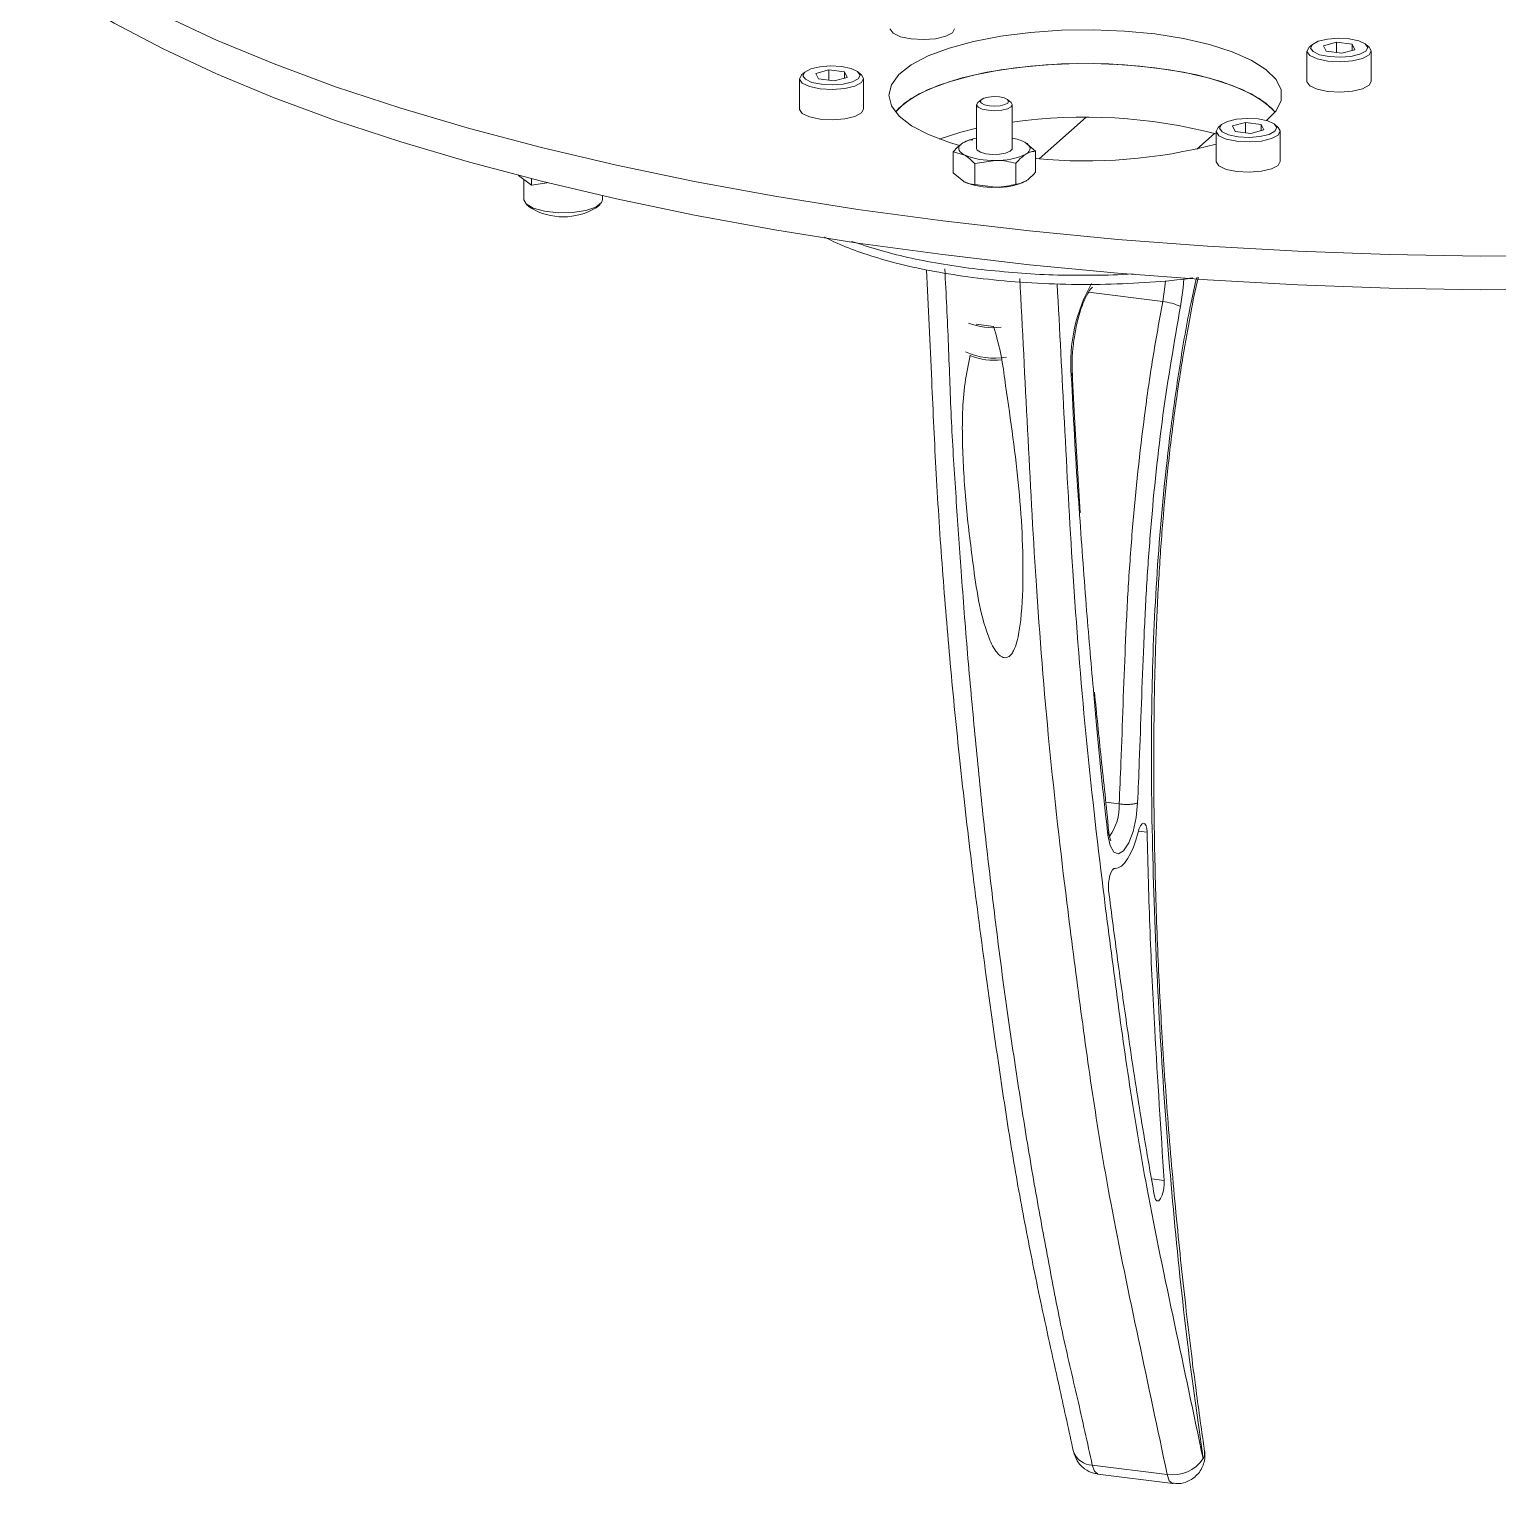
# Model space of a CAD drawing. Header units: millimetres. Extents: x 30 to 313, y 16 to 167.
# Drawn here: x 87.7 to 139.1, y 15.8 to 66.7 of the extents above; entities that cross this region are included whole.
import ezdxf

# ---------------------------------------------------------------- set-up
doc = ezdxf.new("R2010")
doc.units = ezdxf.units.MM

msp = doc.modelspace()

# ---------------------------------------------------------------- linework, layer by layer
at = {"color": 7, "linetype": 'Continuous', "lineweight": 15}
for p, q in [((132.454, 65.904), (132.454, 64.844)), ((132.644, 66.14), (132.527, 66.037)), ((133.027, 66.092), (133.484, 66.216)), ((133.027, 66.092), (133.122, 65.897)), ((133.122, 65.897), (133.675, 65.828)), ((134.036, 66.147), (133.484, 66.216)), ((133.484, 65.852), (133.484, 66.216)), ((134.132, 65.953), (133.675, 65.828)), ((134.036, 66.147), (134.132, 65.953)), ((134.036, 65.926), (134.036, 66.147)), ((134.632, 66.037), (134.515, 66.14)), ((134.704, 64.844), (134.704, 65.904)), ((114.691, 64.935), (114.691, 63.874)), ((114.88, 65.171), (114.763, 65.068)), ((115.263, 65.123), (115.72, 65.247)), ((115.263, 65.123), (115.359, 64.928)), ((115.359, 64.928), (115.911, 64.859)), ((116.273, 65.178), (115.72, 65.247)), ((115.72, 64.883), (115.72, 65.247)), ((116.368, 64.983), (115.911, 64.859)), ((116.273, 65.178), (116.368, 64.983)), ((116.273, 64.957), (116.273, 65.178)), ((116.868, 65.068), (116.751, 65.171)), ((116.941, 63.874), (116.941, 64.935)), ((120.89, 64.026), (120.89, 62.496)), ((121.049, 64.204), (120.931, 64.1)), ((122.1, 64.1), (121.982, 64.204)), ((122.14, 62.496), (122.14, 64.026)), ((123.081, 62.132), (124.73, 63.587)), ((129.462, 63.334), (129.345, 63.231)), ((129.845, 63.285), (130.302, 63.41)), ((129.845, 63.285), (129.94, 63.091)), ((130.854, 63.34), (130.302, 63.41)), ((130.302, 63.046), (130.302, 63.41)), ((130.854, 63.34), (130.95, 63.146)), ((130.854, 63.12), (130.854, 63.34)), ((131.45, 63.231), (131.333, 63.334)), ((120.527, 62.751), (120.514, 62.745)), ((122.958, 62.403), (122.581, 62.714)), ((128.598, 62.472), (129.22, 63.021)), ((129.272, 63.098), (129.272, 62.037)), ((129.94, 63.091), (130.493, 63.022)), ((130.95, 63.146), (130.493, 63.022)), ((131.522, 62.037), (131.522, 63.098)), ((120.073, 62.377), (120.45, 62.278)), ((120.073, 62.377), (120.073, 61.645)), ((122.958, 62.403), (122.958, 61.671)), ((120.828, 61.967), (121.549, 62.079)), ((120.828, 61.967), (120.828, 61.235)), ((122.271, 61.98), (122.271, 61.248)), ((105.32, 61.213), (104.865, 61.549)), ((105.054, 61.41), (105.054, 60.702)), ((105.32, 61.433), (105.32, 61.213)), ((105.32, 61.213), (105.868, 61.296)), ((120.073, 61.645), (120.45, 61.335)), ((120.828, 61.235), (121.549, 61.136)), ((122.504, 61.298), (122.517, 61.303)), ((107.804, 60.702), (107.804, 60.839)), ((105.143, 60.54), (105.283, 60.416)), ((107.575, 60.416), (107.715, 60.54)), ((120.877, 56.347), (121.486, 56.27)), ((125.733, 37.302), (125.747, 37.3)), ((124.942, 16.416), (127.561, 16.086)), ((125.138, 16.101), (127.757, 15.771))]:
    msp.add_line(p, q, dxfattribs=at)
at = {"color": 8, "linetype": 'Continuous', "lineweight": 15}
for p, q in [((125.826, 58.07), (126.38, 58.11)), ((124.811, 57.463), (127.407, 57.135)), ((125.411, 39.613), (125.884, 39.553)), ((126.555, 38.602), (126.858, 38.564)), ((127.014, 26.433), (127.456, 26.378))]:
    msp.add_line(p, q, dxfattribs=at)
at = {"color": 7, "linetype": 'Continuous', "lineweight": 15, "flags": 128}
for points in [[(87.746, 69.964), (89.149, 69.001), (90.713, 68.065), (92.432, 67.16), (94.3, 66.288), (96.312, 65.453), (98.461, 64.657), (100.741, 63.902), (103.144, 63.19), (105.663, 62.525), (108.29, 61.908), (111.017, 61.341), (113.834, 60.826), (116.734, 60.365), (119.707, 59.958), (122.744, 59.608), (125.835, 59.314), (128.97, 59.079), (132.14, 58.903), (135.335, 58.787), (138.544, 58.731), (141.757, 58.734)], [(87.746, 68.786), (89.149, 67.822), (90.713, 66.886), (92.432, 65.981), (94.3, 65.11), (96.312, 64.274), (98.461, 63.478), (100.741, 62.723), (103.144, 62.012), (105.663, 61.347), (108.29, 60.73), (111.017, 60.163), (113.834, 59.648), (116.734, 59.186), (119.707, 58.78), (122.744, 58.429), (125.835, 58.136), (128.97, 57.901), (132.14, 57.725), (135.335, 57.609), (138.544, 57.552), (141.757, 57.556)], [(120.295, 62.599), (119.941, 62.704), (119.206, 62.98), (118.614, 63.292), (118.179, 63.631), (117.913, 63.989), (117.822, 64.356), (117.91, 64.724), (118.174, 65.082), (118.606, 65.422), (119.197, 65.734), (119.929, 66.01), (120.786, 66.244), (121.743, 66.428), (122.777, 66.559), (123.861, 66.634), (124.967, 66.649), (126.065, 66.605), (127.128, 66.503)], [(117.873, 66.681), (117.873, 66.669), (117.972, 66.526), (118.227, 66.407), (118.6, 66.33), (119.033, 66.306), (119.46, 66.339), (119.818, 66.424), (120.05, 66.548), (120.123, 66.681)], [(127.128, 66.503), (128.128, 66.345), (129.04, 66.136), (129.838, 65.881), (130.504, 65.586), (131.019, 65.26), (131.371, 64.91), (131.55, 64.546), (131.551, 64.177), (131.375, 63.813), (131.037, 63.472)], [(133.933, 66.334), (133.548, 66.355), (133.168, 66.326), (132.85, 66.25), (132.644, 66.14), (132.58, 66.012), (132.668, 65.885), (132.895, 65.779), (133.226, 65.71), (133.611, 65.689), (133.991, 65.718), (134.308, 65.794), (134.515, 65.904), (134.579, 66.033), (134.491, 66.159), (134.264, 66.265), (133.933, 66.334)], [(132.527, 66.037), (132.455, 65.892), (132.554, 65.75), (132.809, 65.631), (133.182, 65.553), (133.615, 65.529), (134.042, 65.562), (134.399, 65.647), (134.632, 65.772), (134.704, 65.916), (134.632, 66.037)], [(116.169, 65.365), (115.784, 65.386), (115.404, 65.357), (115.087, 65.281), (114.88, 65.171), (114.816, 65.043), (114.904, 64.916), (115.131, 64.81), (115.462, 64.741), (115.847, 64.72), (116.227, 64.749), (116.545, 64.825), (116.751, 64.935), (116.815, 65.063), (116.727, 65.19), (116.5, 65.296), (116.169, 65.365)], [(118.054, 63.77), (118.174, 63.904), (118.606, 64.243), (119.197, 64.555), (119.929, 64.831), (120.786, 65.065), (121.743, 65.25), (122.777, 65.381), (123.861, 65.455), (124.967, 65.47), (126.065, 65.426), (127.128, 65.324)], [(118.054, 63.77), (118.37, 64.076), (118.883, 64.403), (119.546, 64.698), (120.343, 64.954), (121.253, 65.164), (122.252, 65.322), (123.315, 65.425), (124.413, 65.47), (125.518, 65.456), (126.603, 65.382), (127.638, 65.252), (128.597, 65.068), (129.454, 64.835), (130.189, 64.559), (130.781, 64.248), (131.216, 63.909), (131.341, 63.77)], [(127.128, 65.324), (128.128, 65.166), (129.04, 64.957), (129.838, 64.702), (130.504, 64.407), (131.019, 64.081), (131.341, 63.77)], [(114.763, 65.068), (114.691, 64.923), (114.79, 64.781), (115.045, 64.662), (115.418, 64.584), (115.851, 64.56), (116.279, 64.593), (116.636, 64.678), (116.868, 64.803), (116.94, 64.947), (116.868, 65.068)], [(132.454, 64.844), (132.455, 64.832), (132.554, 64.689), (132.809, 64.57), (133.182, 64.493), (133.615, 64.469), (134.042, 64.502), (134.399, 64.587), (134.632, 64.711), (134.704, 64.844)], [(121.692, 64.301), (121.857, 64.267), (121.97, 64.214), (122.013, 64.151), (121.982, 64.087), (121.879, 64.032), (121.72, 63.994), (121.531, 63.979), (121.339, 63.99), (121.174, 64.024), (121.061, 64.077), (121.017, 64.14), (121.049, 64.204), (121.152, 64.259), (121.31, 64.297), (121.5, 64.311), (121.692, 64.301)], [(114.691, 63.874), (114.691, 63.863), (114.79, 63.72), (115.045, 63.601), (115.418, 63.524), (115.851, 63.5), (116.279, 63.533), (116.636, 63.618), (116.868, 63.742), (116.941, 63.874)], [(122.1, 64.1), (122.14, 64.033), (122.1, 63.952), (121.971, 63.883), (121.773, 63.836), (121.535, 63.818), (121.295, 63.831), (121.088, 63.874), (120.946, 63.94), (120.891, 64.019), (120.931, 64.1), (120.931, 64.1)], [(119.585, 62.827), (120.343, 63.068), (120.89, 63.203)], [(129.345, 63.231), (129.273, 63.086), (129.372, 62.944), (129.627, 62.825), (130, 62.747), (130.433, 62.723), (130.86, 62.756), (131.217, 62.841), (131.45, 62.965), (131.522, 63.11), (131.45, 63.231)], [(130.751, 63.528), (130.366, 63.549), (129.986, 63.52), (129.668, 63.444), (129.462, 63.334), (129.398, 63.205), (129.486, 63.079), (129.713, 62.973), (130.044, 62.904), (130.429, 62.883), (130.809, 62.912), (131.126, 62.988), (131.333, 63.098), (131.397, 63.226), (131.309, 63.353), (131.082, 63.459), (130.751, 63.528)], [(120.416, 62.694), (120.348, 62.645), (120.3, 62.592), (120.272, 62.539), (120.266, 62.484), (120.281, 62.43), (120.317, 62.377), (120.374, 62.326), (120.45, 62.278)], [(122.615, 62.297), (122.683, 62.347), (122.731, 62.399), (122.759, 62.452), (122.765, 62.507), (122.75, 62.561), (122.714, 62.614), (122.657, 62.665), (122.581, 62.714)], [(120.89, 62.496), (120.916, 62.436), (121.03, 62.364), (121.218, 62.312), (121.451, 62.288), (121.694, 62.296), (121.909, 62.334), (122.065, 62.396), (122.137, 62.474), (122.14, 62.496)], [(129.272, 62.037), (129.273, 62.026), (129.372, 61.883), (129.627, 61.764), (130, 61.687), (130.433, 61.663), (130.86, 61.696), (131.217, 61.781), (131.45, 61.905), (131.522, 62.037)], [(107.804, 60.702), (107.77, 60.601), (107.569, 60.446), (107.215, 60.326), (106.755, 60.256), (106.25, 60.247), (105.77, 60.3), (105.378, 60.406), (105.129, 60.553), (105.054, 60.702)], [(126.527, 39.593), (126.475, 39.082), (126.367, 38.595), (126.216, 38.191), (126.039, 37.917), (125.858, 37.804), (125.694, 37.866), (125.565, 38.096), (125.487, 38.467)], [(125.747, 37.3), (125.853, 37.317), (125.961, 37.378), (126.071, 37.485), (126.178, 37.633), (126.282, 37.819), (126.379, 38.04), (126.467, 38.291), (126.545, 38.565)], [(126.545, 38.565), (126.585, 38.693), (126.633, 38.794), (126.685, 38.859), (126.737, 38.881), (126.784, 38.858), (126.822, 38.794), (126.847, 38.693), (126.858, 38.564)], [(125.514, 36.522), (125.505, 36.645), (125.51, 36.781), (125.53, 36.92), (125.561, 37.051), (125.602, 37.162), (125.649, 37.245), (125.699, 37.292), (125.747, 37.3)], [(127.456, 26.378), (127.454, 26.206), (127.429, 26.028), (127.386, 25.866), (127.329, 25.741), (127.265, 25.669), (127.204, 25.66), (127.153, 25.714), (127.118, 25.825)], [(128.817, 16.646), (128.817, 16.646), (128.818, 16.645), (128.818, 16.645), (128.818, 16.645), (128.818, 16.645), (128.819, 16.646), (128.819, 16.646), (128.819, 16.647)], [(124.942, 16.416), (125.018, 16.198), (125.128, 16.103), (125.138, 16.101)]]:
    msp.add_lwpolyline(points, dxfattribs=at)
at = {"color": 8, "linetype": 'Continuous', "lineweight": 15, "flags": 128}
for points in [[(127.407, 57.135), (127.483, 57.658), (127.5, 57.868)], [(128.145, 57.93), (128.12, 57.616), (128.026, 56.963)], [(124.238, 54.624), (124.232, 54.583), (124.207, 54.541)], [(127.758, 15.771), (127.747, 15.773), (127.637, 15.868), (127.561, 16.086)]]:
    msp.add_lwpolyline(points, dxfattribs=at)
at = {"color": 7, "linetype": 'Continuous', "lineweight": 15}
for centre, radius, start, end in [((124.658, 45.275), 18.321, 75.4045, 97.8984), ((121.151, 61.323), 1.555, 99.6346, 118.1778), ((121.875, 61.29), 1.589, 63.6541, 80.3983), ((121.428, 64.547), 2.471, 246.7019, 272.8257), ((121.639, 64.353), 2.276, 267.7497, 295.3872), ((124.704, 80.001), 17.943, 264.4916, 284.7504), ((121.428, 63.604), 2.471, 246.7019, 272.8257), ((121.639, 63.411), 2.276, 267.7497, 295.3872), ((106.429, 62.367), 2.263, 239.5775, 300.4225), ((127.264, 55.428), 1.713, 63.5957, 85.1914), ((121.493, 58.781), 2.558, 249.8377, 275.8008), ((121.511, 57.574), 2.417, 245.5499, 280.0886), ((121.5, 57.331), 2.245, 248.7626, 276.9438), ((127.763, 17.322), 1.252, 260.6884, 327.3358)]:
    msp.add_arc(centre, radius, start, end, dxfattribs=at)
at = {"color": 8, "linetype": 'Continuous', "lineweight": 15}
for centre, radius, start, end in [((129.83, 54.995), 5.642, 150.5068, 184.6208), ((124.064, 39.481), 1.821, 324.2517, 2.2767), ((124.947, 17.118), 0.702, 199.289, 269.5508)]:
    msp.add_arc(centre, radius, start, end, dxfattribs=at)
at = {"color": 7, "linetype": 'Continuous', "lineweight": 15}
for points, knots in [([(120.073, 62.377), (120.102, 62.411), (120.214, 62.542), (120.33, 62.629), (120.416, 62.694)], [0, 0, 0, 0, 0.257551, 1, 1, 1, 1]), ([(120.416, 62.694), (120.448, 62.712), (120.564, 62.777), (120.677, 62.791), (120.76, 62.8)], [0, 0, 0, 0, 0.268634, 1, 1, 1, 1]), ([(120.45, 62.278), (120.459, 62.273), (120.587, 62.202), (120.712, 62.08), (120.828, 61.967)], [0, 0, 0, 0, 0.070139, 1, 1, 1, 1]), ([(122.271, 61.98), (122.3, 62.014), (122.412, 62.145), (122.528, 62.232), (122.615, 62.297)], [0, 0, 0, 0, 0.2575513, 1, 1, 1, 1]), ([(122.615, 62.297), (122.646, 62.315), (122.762, 62.381), (122.875, 62.394), (122.958, 62.403)], [0, 0, 0, 0, 0.268634, 1, 1, 1, 1]), ([(121.549, 62.079), (121.566, 62.079), (121.81, 62.08), (122.049, 62.028), (122.271, 61.98)], [0, 0, 0, 0, 0.070139, 1, 1, 1, 1]), ([(122.615, 61.354), (122.646, 61.375), (122.762, 61.452), (122.875, 61.579), (122.958, 61.671)], [0, 0, 0, 0, 0.268634, 1, 1, 1, 1]), ([(120.45, 61.335), (120.459, 61.33), (120.587, 61.262), (120.712, 61.248), (120.828, 61.235)], [0, 0, 0, 0, 0.070139, 1, 1, 1, 1]), ([(121.549, 61.136), (121.566, 61.137), (121.81, 61.14), (122.049, 61.196), (122.271, 61.248)], [0, 0, 0, 0, 0.070139, 1, 1, 1, 1]), ([(122.271, 61.248), (122.3, 61.25), (122.412, 61.257), (122.528, 61.313), (122.615, 61.354)], [0, 0, 0, 0, 0.2575513, 1, 1, 1, 1]), ([(115.566, 59.395), (115.771, 59.294), (116.223, 59.072), (117.065, 58.768), (118.085, 58.472), (119.263, 58.21), (120.59, 57.991), (122.057, 57.831), (123.616, 57.741), (125.208, 57.725), (126.764, 57.794), (127.853, 57.877), (128.39, 57.956), (128.455, 57.965)], [0, 0, 0, 0, 0.072978, 0.159879, 0.251421, 0.34761, 0.448419, 0.553867, 0.663467, 0.772494, 0.879864, 0.985629, 1, 1, 1, 1]), ([(119.135, 58.25), (119.198, 56.957), (119.314, 54.579), (119.47, 51.042), (119.692, 47.745), (119.969, 44.396), (120.308, 40.979), (120.717, 37.414), (121.205, 33.643), (121.693, 30.2), (122.166, 27.107), (122.64, 24.535), (123.188, 21.841), (123.754, 19.314), (124.124, 17.61), (124.282, 16.885)], [0, 0, 0, 0, 0.0847192, 0.15581, 0.2301528, 0.3050559, 0.3840542, 0.4680612, 0.5585044, 0.6576058, 0.7226456, 0.7900023, 0.858965, 0.9399786, 1, 1, 1, 1]), ([(119.782, 58.279), (119.826, 57.393), (119.914, 55.62), (120.002, 52.907), (120.17, 50.291), (120.36, 47.595), (120.567, 44.804), (120.835, 41.985), (121.106, 39.167), (121.431, 36.432), (121.764, 33.717), (122.139, 31.075), (122.537, 28.473), (122.96, 25.928), (123.422, 23.474), (123.882, 21.023), (124.428, 18.755), (124.77, 17.196), (124.942, 16.416)], [0, 0, 0, 0, 0.057432, 0.114884, 0.172279, 0.229704, 0.294018, 0.35835, 0.422896, 0.487427, 0.551756, 0.616049, 0.680497, 0.744907, 0.808638, 0.872351, 0.936181, 1, 1, 1, 1]), ([(127.561, 16.086), (127.228, 17.664), (126.563, 20.82), (125.666, 25.024), (125.001, 28.965), (124.512, 32.507), (123.968, 36.69), (123.41, 41.581), (122.962, 47.124), (122.68, 52.652), (122.494, 56.183), (122.401, 57.949)], [0, 0, 0, 0, 0.12753, 0.255032, 0.340814, 0.426685, 0.512561, 0.641457, 0.770346, 0.885164, 1, 1, 1, 1]), ([(124.264, 55.495), (124.285, 55.679), (124.329, 56.059), (124.454, 56.605), (124.61, 57.082), (124.773, 57.424), (124.894, 57.592), (124.934, 57.631), (124.947, 57.643)], [0, 0, 0, 0, 0.186263, 0.383341, 0.577974, 0.767208, 0.925619, 1, 1, 1, 1]), ([(128.874, 16.873), (128.772, 17.591), (128.534, 19.265), (128.193, 22.044), (127.861, 25.228), (127.583, 28.421), (127.372, 31.495), (127.22, 34.495), (127.123, 37.533), (127.086, 40.425), (127.101, 43.02), (127.159, 45.287), (127.259, 47.399), (127.399, 49.389), (127.583, 51.345), (127.816, 53.276), (128.086, 55.091), (128.366, 56.642), (128.548, 57.578), (128.649, 57.983), (128.651, 57.993)], [0, 0, 0, 0, 0.059899, 0.139822, 0.225898, 0.312181, 0.387047, 0.458485, 0.534307, 0.607205, 0.66411, 0.715679, 0.763152, 0.807446, 0.849286, 0.893638, 0.93611, 0.970778, 0.99929, 1, 1, 1, 1]), ([(125.884, 39.553), (125.904, 40.033), (125.982, 41.881), (126.06, 44.398), (126.194, 47.15), (126.386, 49.842), (126.673, 52.528), (127.049, 55.168), (127.288, 56.48), (127.407, 57.135)], [0, 0, 0, 0, 0.082494, 0.317961, 0.436025, 0.554036, 0.774388, 0.887198, 1, 1, 1, 1]), ([(128.026, 56.963), (127.808, 55.7), (127.367, 53.141), (127.028, 49.836), (126.835, 47.157), (126.703, 44.427), (126.626, 41.921), (126.547, 40.075), (126.527, 39.593)], [0, 0, 0, 0, 0.218339, 0.442486, 0.560474, 0.678516, 0.916074, 1, 1, 1, 1]), ([(121.486, 56.27), (121.574, 55.965), (121.751, 55.353), (122.003, 53.504), (122.411, 50.792), (122.561, 47.858), (122.457, 45.886), (122.276, 45.058), (122.111, 44.787), (122.023, 44.706), (121.937, 44.671), (121.859, 44.671), (121.775, 44.7), (121.672, 44.773), (121.477, 45.007), (121.197, 45.655), (120.94, 46.68), (120.733, 48.23), (120.499, 50.066), (120.379, 52.186), (120.392, 53.94), (120.602, 54.937), (120.669, 55.26)], [0, 0, 0, 0, 0.039413, 0.078971, 0.236239, 0.393385, 0.471646, 0.504297, 0.51218, 0.518187, 0.521562, 0.524971, 0.527857, 0.53198, 0.539556, 0.56382, 0.619589, 0.675592, 0.768859, 0.86249, 0.955544, 1, 1, 1, 1]), ([(124.238, 54.623), (124.236, 54.715), (124.228, 54.98), (124.235, 55.283), (124.262, 55.484), (124.264, 55.495)], [0, 0, 0, 0, 0.332378, 0.96591, 1, 1, 1, 1]), ([(124.523, 49.748), (124.457, 50.788), (124.355, 52.404), (124.273, 54.046), (124.244, 54.631)], [0, 0, 0, 0, 0.643848, 1, 1, 1, 1]), ([(124.996, 43.38), (124.91, 44.355), (124.726, 46.424), (124.577, 48.542), (124.499, 49.662)], [0, 0, 0, 0, 0.4713115, 1, 1, 1, 1]), ([(125.517, 38.575), (125.516, 38.587), (125.438, 39.463), (125.256, 41.076), (125.095, 42.699), (125.018, 43.47)], [0, 0, 0, 0, 0.007178, 0.527923, 1, 1, 1, 1]), ([(126.527, 39.593), (126.522, 39.59), (126.508, 39.583), (126.463, 39.567), (126.368, 39.548), (126.217, 39.536), (126.047, 39.537), (125.938, 39.548), (125.884, 39.553)], [0, 0, 0, 0, 0.049117, 0.141398, 0.35605, 0.570701, 0.78535, 1, 1, 1, 1]), ([(125.487, 38.467), (125.489, 38.469), (125.501, 38.489), (125.519, 38.525), (125.513, 38.558), (125.51, 38.574)], [0, 0, 0, 0, 0.06999, 0.555267, 1, 1, 1, 1]), ([(125.594, 38.262), (125.59, 38.269), (125.582, 38.283), (125.542, 38.4), (125.524, 38.529), (125.515, 38.599)], [0, 0, 0, 0, 0.287834, 0.61757, 1, 1, 1, 1]), ([(126.858, 38.564), (126.888, 37.396), (126.948, 35.061), (127.157, 31.006), (127.342, 28.133), (127.456, 26.378)], [0, 0, 0, 0, 0.279994, 0.559992, 1, 1, 1, 1]), ([(127.118, 25.825), (126.949, 26.788), (126.611, 28.713), (126.193, 31.494), (125.824, 34.092), (125.617, 35.712), (125.514, 36.522)], [0, 0, 0, 0, 0.280021, 0.560018, 0.779983, 1, 1, 1, 1]), ([(124.283, 16.894), (124.319, 16.78), (124.393, 16.542), (124.655, 16.277), (124.922, 16.127), (125.09, 16.119), (125.139, 16.117)], [0, 0, 0, 0, 0.287664, 0.594356, 0.881026, 1, 1, 1, 1]), ([(127.76, 15.787), (127.83, 15.776), (128.01, 15.748), (128.281, 15.831), (128.523, 15.98), (128.693, 16.161), (128.806, 16.359), (128.886, 16.602), (128.88, 16.783), (128.876, 16.892)], [0, 0, 0, 0, 0.116667, 0.298377, 0.449969, 0.582811, 0.703143, 0.823225, 1, 1, 1, 1]), ([(128.865, 16.872), (128.871, 16.835), (128.884, 16.763), (128.849, 16.689), (128.825, 16.649), (128.82, 16.647), (128.819, 16.647)], [0, 0, 0, 0, 0.465976, 0.893827, 0.988951, 1, 1, 1, 1])]:
    msp.add_open_spline(points, degree=3, knots=knots, dxfattribs=at)
for points in [[(116.525, 59.243), (117.15, 59.043), (118.398, 58.643), (119.98, 58.407), (120.771, 58.29)], [(120.771, 58.29), (121.595, 58.204), (123.242, 58.033), (124.965, 58.058), (125.826, 58.07)]]:
    msp.add_open_spline(points, degree=3, dxfattribs=at)
at = {"color": 8, "linetype": 'Continuous', "lineweight": 15}
for points, knots in [([(123.714, 57.752), (123.798, 56.141), (123.973, 52.787), (124.247, 47.464), (124.69, 41.982), (125.242, 37.138), (125.781, 32.993), (126.266, 29.479), (126.928, 25.56), (127.821, 21.37), (128.485, 18.221), (128.817, 16.646)], [0, 0, 0, 0, 0.106496, 0.221659, 0.351467, 0.481282, 0.567909, 0.65453, 0.74106, 0.870516, 1, 1, 1, 1]), ([(128.819, 16.647), (128.63, 17.99), (128.235, 20.812), (127.761, 25.336), (127.377, 30.158), (127.122, 35.148), (126.993, 39.854), (127.021, 44.289), (127.233, 48.421), (127.579, 51.983), (127.992, 54.876), (128.298, 56.684), (128.529, 57.692), (128.596, 57.985)], [0, 0, 0, 0, 0.111227, 0.233604, 0.356219, 0.478783, 0.60109, 0.693715, 0.786604, 0.878952, 0.929214, 0.979441, 1, 1, 1, 1]), ([(124.499, 49.662), (124.481, 49.904), (124.361, 51.501), (124.278, 53.146), (124.207, 54.541)], [0, 0, 0, 0, 0.1516822, 1, 1, 1, 1]), ([(125.487, 38.467), (125.346, 39.735), (125.166, 41.349), (125.026, 43.022), (124.996, 43.38)], [0, 0, 0, 0, 0.7860745, 1, 1, 1, 1])]:
    msp.add_open_spline(points, degree=3, knots=knots, dxfattribs=at)

doc.saveas('drawing.dxf')
